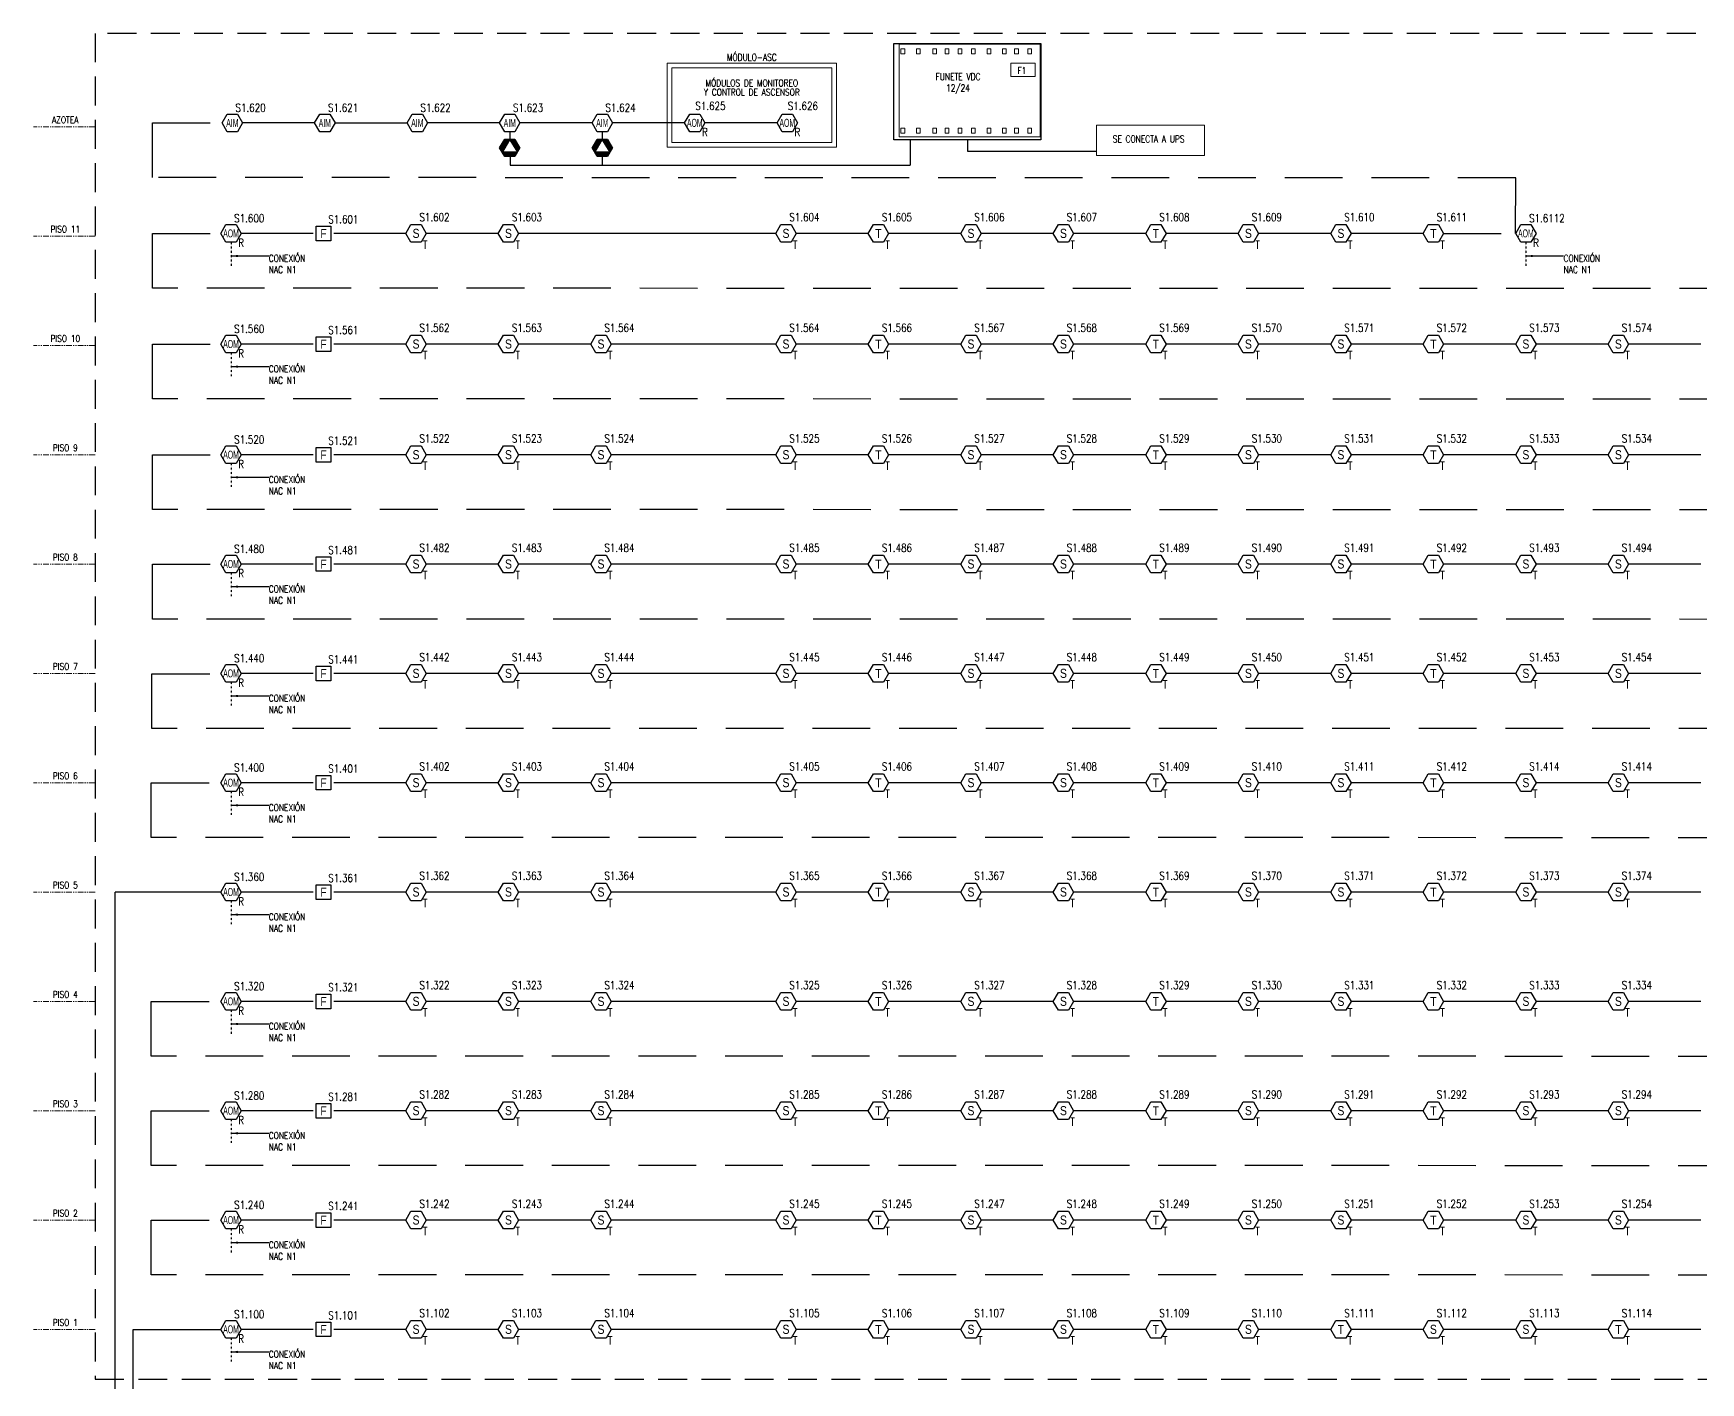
# Model space of a CAD drawing. Header units: millimetres. Extents: x 211731 to 284860, y 80440 to 130894.
# Drawn here: x 216872 to 253537, y 101218 to 130894 of the extents above; entities that cross this region are included whole.
import ezdxf

# ---------------------------------------------------------------- set-up
doc = ezdxf.new("R2010")
doc.units = ezdxf.units.MM
for name, pattern in [('AQ-06 (CORTES Y ELEVACIONES)-MANATI 2 - 17-12-12$0$EJE ESC 25 000$1${ Batten }', [0]), ('DIVIDE2', [15.875, 6.35, -3.175, 0, -3.175, 0, -3.175]), ('HIDDEN', [9.525, 6.35, -3.175]), ('PHANTOM', [63.5, 31.75, -6.35, 6.35, -6.35, 6.35, -6.35])]:
    doc.linetypes.add(name, pattern=pattern)
for name, color, linetype, lineweight in [('VCS_D&A (NAC)', 4, 'DIVIDE2', 30), ('VCS_D&A (SLC)', 92, 'Continuous', 30), ('VCS_EQUIPOS', 7, 'Continuous', 30), ('VCS_LINEA FINA', 232, 'Continuous', 20), ('VCS_TEXTO 0 (EQ.)', 160, 'Continuous', 15), ('VCS_TEXTO 1(TAG)', 7, 'Continuous', 15), ('VCS_TEXTO 2 (NOTAS)', 7, 'Continuous', 15)]:
    doc.layers.add(name, color=color, linetype=linetype, lineweight=lineweight)
doc.layers.add('VCS_METAL', color=60, linetype='Continuous')
doc.styles.get("Standard").update_dxf_attribs({"font": 'arial.ttf'})
doc.styles.add('VCS', font='romans.shx', dxfattribs={"width": 0.8, "height": 2.4})
doc.styles.add('VCS_2', font='romans.shx', dxfattribs={"width": 0.8, "height": 2})
doc.styles.add('VLD_2.5', font='romans.shx', dxfattribs={"width": 0.8, "height": 125})
doc.dimstyles.get("Standard").update_dxf_attribs({"dimtxt": 0.18, "dimasz": 0.18, "dimexe": 0.18, "dimexo": 0.0625, "dimgap": 0.09, "dimtad": 0, "dimtih": 1, "dimtoh": 1, "dimdec": 4, "dimzin": 0, "dimdsep": 46, "dimtxsty": 'Standard', "dimcen": 0.09, "dimadec": 0, "dimazin": 0, "dimtfac": 1, "dimtdec": 4, "dimtofl": 0, "dimtmove": 0, "dimatfit": 3, "dimfxl": 1, "dimtolj": 1, "dimtzin": 0, "dimarcsym": 0})

# ---------------------------------------------------------------- blocks, each defined once
blk = doc.blocks.new('Módulo de control (relay)')
at = {"layer": 'VCS_EQUIPOS'}
blk.add_lwpolyline([(1.4, -2.42), (-1.4, -2.42), (-2.8, 0), (-1.4, 2.42), (1.4, 2.42), (2.8, 0)], close=True, dxfattribs=at)
at = {"layer": 'VCS_TEXTO 0 (EQ.)', "color": 175, "insert": (0, 0), "char_height": 2.2, "attachment_point": 5}
blk.add_mtext('{\\fArial Narrow|b0|i0|c0|p34;\\W0.6;\\C160;AOM}', dxfattribs=at)
at = {"layer": 'VCS_TEXTO 1(TAG)', "style": 'VCS', "width": 0.8}
for tag, p in [('D1', (0.87, 3.07)), ('D2', (0.87, -5.61))]:
    blk.add_attdef(tag, p, '', height=2.2, dxfattribs=at)
blk = doc.blocks.new('Módulo de monitoreo')
blk.add_lwpolyline([(1.4, -2.42), (-1.4, -2.42), (-2.8, 0), (-1.4, 2.42), (1.4, 2.42), (2.8, 0)], close=True)
at = {"layer": 'VCS_TEXTO 0 (EQ.)', "color": 175, "insert": (0, 0), "char_height": 2.2, "attachment_point": 5}
blk.add_mtext('{\\fArial Narrow|b0|i0|c0|p34;\\W0.6;\\C160;AIM}', dxfattribs=at)
at = {"layer": 'VCS_TEXTO 1(TAG)', "style": 'VCS', "width": 0.8}
for tag, p in [('D1', (0.87, 3.07)), ('D2', (0.87, -5.61))]:
    blk.add_attdef(tag, p, '', height=2.2, dxfattribs=at)
blk = doc.blocks.new('Detector de  GAS')
at = {"layer": 'VCS_TEXTO 0 (EQ.)'}
h = blk.add_hatch(color=160, dxfattribs=at)
h.dxf.hatch_style = 1
h.paths.add_polyline_path([(0, 2.22), (2.1, -1.21), (2.8, 0), (1.4, 2.42), (-1.4, 2.42), (-2.8, 0), (-1.4, -2.42), (1.4, -2.42), (2.1, -1.21), (-1.93, -1.11)])
blk.add_lwpolyline([(1.4, -2.42), (-1.4, -2.42), (-2.8, 0), (-1.4, 2.42), (1.4, 2.42), (2.8, 0)], close=True)
blk.add_lwpolyline([(0, 2.22), (2.1, -1.21), (-1.93, -1.11), (0, 2.22)])
at = {"layer": 'VCS_TEXTO 1(TAG)', "style": 'VLD_2.5', "width": 0.8}
for tag, p in [('D1', (2.1, 1.94)), ('D2', (1.93, -4.19))]:
    blk.add_attdef(tag, p, '', height=1.8, dxfattribs=at)
blk = doc.blocks.new('Detector de humo_')
blk.add_lwpolyline([(1.4, -2.42), (-1.4, -2.42), (-2.8, 0), (-1.4, 2.42), (1.4, 2.42), (2.8, 0)], close=True)
at = {"layer": 'VCS_TEXTO 0 (EQ.)', "color": 175, "insert": (0, 0), "char_height": 2.5, "attachment_point": 5}
blk.add_mtext('{\\fArial Narrow|b0|i0|c0|p34;\\C160;S}', dxfattribs=at)
at = {"layer": 'VCS_TEXTO 1(TAG)', "style": 'VCS', "width": 0.8}
for tag, p in [('D1', (0.93, 3.37)), ('D2', (1.93, -4.19))]:
    blk.add_attdef(tag, p, '', height=2.2, dxfattribs=at)
blk = doc.blocks.new('Estación manual de alarma')
blk.add_lwpolyline([(-2, 2), (2, 2), (2, -2), (-2, -2)], close=True)
at = {"layer": 'VCS_TEXTO 0 (EQ.)', "color": 175, "insert": (0, 0), "char_height": 2.5, "attachment_point": 5}
blk.add_mtext('{\\fArial Narrow|b0|i0|c0|p34;\\C160;F}', dxfattribs=at)
at = {"layer": 'VCS_TEXTO 1(TAG)', "style": 'VCS', "width": 0.8}
for tag, p in [('EM1', (2.83, -0.74)), ('EM2', (-7.06, -4.23))]:
    blk.add_attdef(tag, p, '', height=2.2, dxfattribs=at)

msp = doc.modelspace()

# ---------------------------------------------------------------- linework, layer by layer
at = {"linetype": 'HIDDEN', "ltscale": 100}
msp.add_lwpolyline([(218229, 101292), (284860, 101292), (284860, 130894), (218229, 130894)], close=True, dxfattribs=at)
for points in [[(235568, 126299), (235344, 126299), (235232, 126493), (235344, 126687), (235568, 126687), (235680, 126493)], [(241669, 126299), (241445, 126299), (241333, 126493), (241445, 126687), (241669, 126687), (241781, 126493)], [(247771, 126299), (247547, 126299), (247435, 126493), (247547, 126687), (247771, 126687), (247883, 126493)], [(235568, 123866), (235344, 123866), (235232, 124060), (235344, 124254), (235568, 124254), (235680, 124060)], [(241669, 123866), (241445, 123866), (241333, 124060), (241445, 124254), (241669, 124254), (241781, 124060)], [(247771, 123866), (247547, 123866), (247435, 124060), (247547, 124254), (247771, 124254), (247883, 124060)], [(235568, 121432), (235344, 121432), (235232, 121626), (235344, 121820), (235568, 121820), (235680, 121626)], [(241669, 121432), (241445, 121432), (241333, 121626), (241445, 121820), (241669, 121820), (241781, 121626)], [(247771, 121432), (247547, 121432), (247435, 121626), (247547, 121820), (247771, 121820), (247883, 121626)], [(235568, 119028), (235344, 119028), (235232, 119222), (235344, 119416), (235568, 119416), (235680, 119222)], [(241669, 119028), (241445, 119028), (241333, 119222), (241445, 119416), (241669, 119416), (241781, 119222)], [(247771, 119028), (247547, 119028), (247435, 119222), (247547, 119416), (247771, 119416), (247883, 119222)], [(235568, 116623), (235344, 116623), (235232, 116817), (235344, 117011), (235568, 117011), (235680, 116817)], [(241669, 116623), (241445, 116623), (241333, 116817), (241445, 117011), (241669, 117011), (241781, 116817)], [(247771, 116623), (247547, 116623), (247435, 116817), (247547, 117011), (247771, 117011), (247883, 116817)], [(235568, 114219), (235344, 114219), (235232, 114413), (235344, 114607), (235568, 114607), (235680, 114413)], [(241669, 114219), (241445, 114219), (241333, 114413), (241445, 114607), (241669, 114607), (241781, 114413)], [(247771, 114219), (247547, 114219), (247435, 114413), (247547, 114607), (247771, 114607), (247883, 114413)], [(235568, 111814), (235344, 111814), (235232, 112008), (235344, 112202), (235568, 112202), (235680, 112008)], [(241669, 111814), (241445, 111814), (241333, 112008), (241445, 112202), (241669, 112202), (241781, 112008)], [(247771, 111814), (247547, 111814), (247435, 112008), (247547, 112202), (247771, 112202), (247883, 112008)], [(235568, 109409), (235344, 109409), (235232, 109603), (235344, 109797), (235568, 109797), (235680, 109603)], [(241669, 109409), (241445, 109409), (241333, 109603), (241445, 109797), (241669, 109797), (241781, 109603)], [(247771, 109409), (247547, 109409), (247435, 109603), (247547, 109797), (247771, 109797), (247883, 109603)], [(235568, 107005), (235344, 107005), (235232, 107199), (235344, 107393), (235568, 107393), (235680, 107199)], [(241669, 107005), (241445, 107005), (241333, 107199), (241445, 107393), (241669, 107393), (241781, 107199)], [(247771, 107005), (247547, 107005), (247435, 107199), (247547, 107393), (247771, 107393), (247883, 107199)], [(235568, 104600), (235344, 104600), (235232, 104794), (235344, 104988), (235568, 104988), (235680, 104794)], [(241669, 104600), (241445, 104600), (241333, 104794), (241445, 104988), (241669, 104988), (241781, 104794)], [(247771, 104600), (247547, 104600), (247435, 104794), (247547, 104988), (247771, 104988), (247883, 104794)], [(235568, 102196), (235344, 102196), (235232, 102390), (235344, 102584), (235568, 102584), (235680, 102390)], [(241669, 102196), (241445, 102196), (241333, 102390), (241445, 102584), (241669, 102584), (241781, 102390)], [(245737, 102196), (245513, 102196), (245401, 102390), (245513, 102584), (245737, 102584), (245849, 102390)], [(251839, 102196), (251615, 102196), (251503, 102390), (251615, 102584), (251839, 102584), (251951, 102390)]]:
    msp.add_lwpolyline(points, close=True)
at = {"layer": 'VCS_D&A (NAC)', "ltscale": 6}
for points in [[(221219, 126299), (221219, 125775)], [(249693, 126299), (249693, 125775)], [(221219, 123866), (221219, 123341)], [(221219, 121432), (221219, 120908)], [(221219, 119028), (221219, 118503)], [(221219, 116623), (221219, 116099)], [(221219, 114219), (221219, 113694)], [(221219, 111814), (221219, 111290)], [(221219, 109409), (221219, 108885)], [(221219, 107005), (221219, 106480)], [(221219, 104600), (221219, 104076)], [(221219, 102196), (221219, 101671)]]:
    msp.add_lwpolyline(points, dxfattribs=at)
at = {"layer": 'VCS_D&A (SLC)', "ltscale": 0.05}
for p, q in [((223058, 128924), (221472, 128924)), ((223506, 128924), (225092, 128924)), ((227125, 128924), (225540, 128924)), ((229159, 128924), (227573, 128924)), ((231193, 128924), (229607, 128924)), ((233227, 128924), (231641, 128924)), ((223029, 126493), (221443, 126493)), ((225063, 126493), (223477, 126493)), ((227096, 126493), (225511, 126493)), ((233198, 126493), (227544, 126493)), ((235232, 126493), (233646, 126493)), ((237266, 126493), (235680, 126493)), ((239300, 126493), (237714, 126493)), ((241333, 126493), (239748, 126493)), ((243367, 126493), (241781, 126493)), ((245401, 126493), (243815, 126493)), ((247435, 126493), (245849, 126493)), ((223029, 124060), (221443, 124060)), ((225063, 124060), (223477, 124060)), ((227096, 124060), (225511, 124060)), ((229130, 124060), (227544, 124060)), ((233198, 124060), (229578, 124060)), ((235232, 124060), (233646, 124060)), ((237266, 124060), (235680, 124060)), ((239300, 124060), (237714, 124060)), ((241333, 124060), (239748, 124060)), ((243367, 124060), (241781, 124060)), ((245401, 124060), (243815, 124060)), ((247435, 124060), (245849, 124060)), ((249469, 124060), (247883, 124060)), ((251503, 124060), (249917, 124060)), ((253537, 124060), (251951, 124060)), ((223029, 121626), (221443, 121626)), ((225063, 121626), (223477, 121626)), ((227096, 121626), (225511, 121626)), ((229130, 121626), (227544, 121626)), ((233198, 121626), (229578, 121626)), ((235232, 121626), (233646, 121626)), ((237266, 121626), (235680, 121626)), ((239300, 121626), (237714, 121626)), ((241333, 121626), (239748, 121626)), ((243367, 121626), (241781, 121626)), ((245401, 121626), (243815, 121626)), ((247435, 121626), (245849, 121626)), ((249469, 121626), (247883, 121626)), ((251503, 121626), (249917, 121626)), ((253537, 121626), (251951, 121626)), ((223029, 119222), (221443, 119222)), ((225063, 119222), (223477, 119222)), ((227096, 119222), (225511, 119222)), ((229130, 119222), (227544, 119222)), ((233198, 119222), (229578, 119222)), ((235232, 119222), (233646, 119222)), ((237266, 119222), (235680, 119222)), ((239300, 119222), (237714, 119222)), ((241333, 119222), (239748, 119222)), ((243367, 119222), (241781, 119222)), ((245401, 119222), (243815, 119222)), ((247435, 119222), (245849, 119222)), ((249469, 119222), (247883, 119222)), ((251503, 119222), (249917, 119222)), ((253537, 119222), (251951, 119222)), ((223029, 116817), (221443, 116817)), ((225063, 116817), (223477, 116817)), ((227096, 116817), (225511, 116817)), ((229130, 116817), (227544, 116817)), ((233198, 116817), (229578, 116817)), ((235232, 116817), (233646, 116817)), ((237266, 116817), (235680, 116817)), ((239300, 116817), (237714, 116817)), ((241333, 116817), (239748, 116817)), ((243367, 116817), (241781, 116817)), ((245401, 116817), (243815, 116817)), ((247435, 116817), (245849, 116817)), ((249469, 116817), (247883, 116817)), ((251503, 116817), (249917, 116817)), ((253537, 116817), (251951, 116817)), ((223029, 114413), (221443, 114413)), ((225063, 114413), (223477, 114413)), ((227096, 114413), (225511, 114413)), ((229130, 114413), (227544, 114413)), ((233198, 114413), (229578, 114413)), ((235232, 114413), (233646, 114413)), ((237266, 114413), (235680, 114413)), ((239300, 114413), (237714, 114413)), ((241333, 114413), (239748, 114413)), ((243367, 114413), (241781, 114413)), ((245401, 114413), (243815, 114413)), ((247435, 114413), (245849, 114413)), ((249469, 114413), (247883, 114413)), ((251503, 114413), (249917, 114413)), ((253537, 114413), (251951, 114413)), ((223029, 112008), (221443, 112008)), ((225063, 112008), (223477, 112008)), ((227096, 112008), (225511, 112008)), ((229130, 112008), (227544, 112008)), ((233198, 112008), (229578, 112008)), ((235232, 112008), (233646, 112008)), ((237266, 112008), (235680, 112008)), ((239300, 112008), (237714, 112008)), ((241333, 112008), (239748, 112008)), ((243367, 112008), (241781, 112008)), ((245401, 112008), (243815, 112008)), ((247435, 112008), (245849, 112008)), ((249469, 112008), (247883, 112008)), ((251503, 112008), (249917, 112008)), ((253537, 112008), (251951, 112008)), ((223029, 109603), (221443, 109603)), ((225063, 109603), (223477, 109603)), ((227096, 109603), (225511, 109603)), ((229130, 109603), (227544, 109603)), ((233198, 109603), (229578, 109603)), ((235232, 109603), (233646, 109603)), ((237266, 109603), (235680, 109603)), ((239300, 109603), (237714, 109603)), ((241333, 109603), (239748, 109603)), ((243367, 109603), (241781, 109603)), ((245401, 109603), (243815, 109603)), ((247435, 109603), (245849, 109603)), ((249469, 109603), (247883, 109603)), ((251503, 109603), (249917, 109603)), ((253537, 109603), (251951, 109603)), ((223029, 107199), (221443, 107199)), ((225063, 107199), (223477, 107199)), ((227096, 107199), (225511, 107199)), ((229130, 107199), (227544, 107199)), ((233198, 107199), (229578, 107199)), ((235232, 107199), (233646, 107199)), ((237266, 107199), (235680, 107199)), ((239300, 107199), (237714, 107199)), ((241333, 107199), (239748, 107199)), ((243367, 107199), (241781, 107199)), ((245401, 107199), (243815, 107199)), ((247435, 107199), (245849, 107199)), ((249469, 107199), (247883, 107199)), ((251503, 107199), (249917, 107199)), ((253537, 107199), (251951, 107199)), ((223029, 104794), (221443, 104794)), ((225063, 104794), (223477, 104794)), ((227096, 104794), (225511, 104794)), ((229130, 104794), (227544, 104794)), ((233198, 104794), (229578, 104794)), ((235232, 104794), (233646, 104794)), ((237266, 104794), (235680, 104794)), ((239300, 104794), (237714, 104794)), ((241333, 104794), (239748, 104794)), ((243367, 104794), (241781, 104794)), ((245401, 104794), (243815, 104794)), ((247435, 104794), (245849, 104794)), ((249469, 104794), (247883, 104794)), ((251503, 104794), (249917, 104794)), ((253537, 104794), (251951, 104794)), ((223029, 102390), (221443, 102390)), ((225063, 102390), (223477, 102390)), ((227096, 102390), (225511, 102390)), ((229130, 102390), (227544, 102390)), ((233198, 102390), (229578, 102390)), ((235232, 102390), (233646, 102390)), ((237266, 102390), (235680, 102390)), ((239300, 102390), (237714, 102390)), ((241333, 102390), (239748, 102390)), ((243367, 102390), (241781, 102390)), ((245401, 102390), (243815, 102390)), ((247435, 102390), (245849, 102390)), ((249469, 102390), (247883, 102390)), ((251503, 102390), (249917, 102390)), ((253537, 102390), (251951, 102390))]:
    msp.add_line(p, q, dxfattribs=at)
at = {"layer": 'VCS_D&A (SLC)'}
for p, q in [((218673, 100919), (218673, 112008)), ((219069, 100597), (219069, 102390)), ((219069, 102390), (220995, 102390))]:
    msp.add_line(p, q, dxfattribs=at)
at = {"layer": 'VCS_D&A (SLC)', "linetype": 'HIDDEN', "ltscale": 200}
for points in [[(247883, 126493), (249468, 126493), (249470, 127713), (219494, 127722), (219494, 128924), (221024, 128924)], [(264183, 124086), (265769, 124077), (265769, 125279), (219494, 125288), (219494, 126491), (221024, 126491)], [(264183, 121653), (265769, 121643), (265769, 122846), (219494, 122855), (219494, 124057), (221024, 124057)], [(264183, 119219), (265769, 119210), (265769, 120412), (219494, 120421), (219494, 121623), (221024, 121623)], [(264182, 116811), (265768, 116802), (265768, 118004), (219494, 118013), (219494, 119216), (221024, 119216)], [(264168, 114407), (265754, 114397), (265754, 115600), (219480, 115609), (219480, 116811), (221009, 116811)], [(264154, 112008), (265740, 111999), (265740, 113201), (219466, 113210), (219466, 114413), (220995, 114413)], [(264154, 107199), (265740, 107190), (265740, 108392), (219465, 108401), (219465, 109603), (220995, 109603)], [(264154, 104794), (265740, 104785), (265740, 105987), (219465, 105997), (219465, 107199), (220995, 107199)], [(264154, 102390), (265740, 102381), (265740, 103583), (219465, 103592), (219465, 104794), (220995, 104794)]]:
    msp.add_lwpolyline(points, dxfattribs=at)
at = {"layer": 'VCS_D&A (SLC)', "color": 30, "ltscale": 0.05}
for points in [[(227349, 128730), (227349, 128570)], [(229383, 128730), (229383, 128570)]]:
    msp.add_lwpolyline(points, dxfattribs=at)
at = {"layer": 'VCS_D&A (SLC)', "color": 220, "ltscale": 0.05}
for points in [[(236155, 128553), (236155, 127994)], [(227354, 128182), (227354, 127994), (236155, 127994)], [(229383, 128182), (229383, 127994)]]:
    msp.add_lwpolyline(points, dxfattribs=at)
at = {"layer": 'VCS_D&A (SLC)', "color": 10, "ltscale": 0.05}
msp.add_lwpolyline([(237411, 128553), (237411, 128304), (240251, 128304)], dxfattribs=at)
at = {"layer": 'VCS_D&A (SLC)'}
msp.add_lwpolyline([(220995, 112008), (218673, 112008)], dxfattribs=at)
at = {"layer": 'VCS_LINEA FINA'}
for points in [[(235909, 130655), (239011, 130655), (239011, 128615), (235909, 128615)], [(235951, 130553), (236034, 130553), (236034, 130442), (235951, 130442)], [(236293, 130553), (236376, 130553), (236376, 130442), (236293, 130442)], [(236651, 130553), (236734, 130553), (236734, 130442), (236651, 130442)], [(236920, 130553), (237003, 130553), (237003, 130442), (236920, 130442)], [(237209, 130553), (237292, 130553), (237292, 130442), (237209, 130442)], [(237502, 130553), (237585, 130553), (237585, 130442), (237502, 130442)], [(237844, 130553), (237927, 130553), (237927, 130442), (237844, 130442)], [(238183, 130553), (238266, 130553), (238266, 130442), (238183, 130442)], [(238451, 130553), (238534, 130553), (238534, 130442), (238451, 130442)], [(238741, 130553), (238824, 130553), (238824, 130442), (238741, 130442)], [(235951, 128811), (236034, 128811), (236034, 128699), (235951, 128699)], [(236293, 128811), (236376, 128811), (236376, 128699), (236293, 128699)], [(236651, 128811), (236734, 128811), (236734, 128699), (236651, 128699)], [(236920, 128811), (237003, 128811), (237003, 128699), (236920, 128699)], [(237209, 128811), (237292, 128811), (237292, 128699), (237209, 128699)], [(237502, 128811), (237585, 128811), (237585, 128699), (237502, 128699)], [(237844, 128811), (237927, 128811), (237927, 128699), (237844, 128699)], [(238183, 128811), (238266, 128811), (238266, 128699), (238183, 128699)], [(238451, 128811), (238534, 128811), (238534, 128699), (238451, 128699)], [(238741, 128811), (238824, 128811), (238824, 128699), (238741, 128699)]]:
    msp.add_lwpolyline(points, close=True, dxfattribs=at)
at = {"layer": 'VCS_LINEA FINA', "linetype": 'AQ-06 (CORTES Y ELEVACIONES)-MANATI 2 - 17-12-12$0$EJE ESC 25 000$1${ Batten }'}
msp.add_lwpolyline([(238367, 130239), (238906, 130239), (238906, 129944), (238367, 129944)], close=True, dxfattribs=at)
at = {"layer": 'VCS_METAL'}
msp.add_lwpolyline([(235798, 130672), (239025, 130672), (239025, 128553), (235798, 128553)], close=True, dxfattribs=at)
at = {"layer": 'VCS_TEXTO 1(TAG)', "linetype": 'PHANTOM', "ltscale": 4}
for points in [[(218229, 128840), (216872, 128840)], [(218229, 126435), (216872, 126435)], [(218229, 124031), (216872, 124031)], [(218229, 121626), (216872, 121626)], [(218229, 119222), (216872, 119222)], [(218229, 116817), (216872, 116817)], [(218229, 114413), (216872, 114413)], [(218229, 112008), (216872, 112008)], [(218229, 109603), (216872, 109603)], [(218229, 107199), (216872, 107199)], [(218229, 104794), (216872, 104794)], [(218229, 102390), (216872, 102390)]]:
    msp.add_lwpolyline(points, dxfattribs=at)
at = {"layer": 'VCS_TEXTO 2 (NOTAS)'}
for points in [[(230810, 130236), (234531, 130236), (234531, 128392), (230810, 128392)], [(230910, 130136), (234431, 130136), (234431, 128492), (230910, 128492)], [(240251, 128877), (242625, 128877), (242625, 128208), (240251, 128208)]]:
    msp.add_lwpolyline(points, close=True, dxfattribs=at)

# ---------------------------------------------------------------- block references
at = {"layer": 'VCS_EQUIPOS', "xscale": 80, "yscale": 80, "zscale": 80}
for p, values in [((221248, 128924), {'D1': 'S1.620'}), ((223282, 128924), {'D1': 'S1.621'}), ((225316, 128924), {'D1': 'S1.622'}), ((227349, 128924), {'D1': 'S1.623'}), ((229383, 128924), {'D1': 'S1.624'})]:
    msp.add_blockref('Módulo de monitoreo', p, dxfattribs=at).add_auto_attribs(values)
at = {"layer": 'VCS_EQUIPOS'}
ref = msp.add_blockref('Módulo de control (relay)', (231417, 128924), dxfattribs=dict(at, xscale=80, yscale=80, zscale=80))
ref.add_attrib('D1', 'S1.625', (231429, 129209), dxfattribs={"layer": 'VCS_TEXTO 1(TAG)', "height": 176, "style": 'VCS', "width": 0.8})
ref.add_attrib('D2', 'R', (231576, 128632), dxfattribs={"layer": 'VCS_TEXTO 1(TAG)', "height": 176, "style": 'VCS', "width": 0.8})
ref = msp.add_blockref('Módulo de control (relay)', (233451, 128924), dxfattribs=dict(at, xscale=80, yscale=80, zscale=80))
ref.add_attrib('D1', 'S1.626', (233463, 129209), dxfattribs={"layer": 'VCS_TEXTO 1(TAG)', "height": 176, "style": 'VCS', "width": 0.8})
ref.add_attrib('D2', 'R', (233610, 128632), dxfattribs={"layer": 'VCS_TEXTO 1(TAG)', "height": 176, "style": 'VCS', "width": 0.8})
at = {"layer": 'VCS_EQUIPOS', "xscale": 80, "yscale": 80, "zscale": 80}
for p in [(227349, 128376), (229383, 128376)]:
    msp.add_blockref('Detector de  GAS', p, dxfattribs=at)
at = {"layer": 'VCS_EQUIPOS'}
ref = msp.add_blockref('Módulo de control (relay)', (221219, 126493), dxfattribs=dict(at, xscale=80, yscale=80, zscale=80))
ref.add_attrib('D1', 'S1.600', (221288, 126739), dxfattribs={"layer": 'VCS_TEXTO 1(TAG)', "height": 176, "style": 'VCS', "width": 0.8})
ref.add_attrib('D2', 'R', (221378, 126201), dxfattribs={"layer": 'VCS_TEXTO 1(TAG)', "height": 176, "style": 'VCS', "width": 0.8})
at = {"layer": 'VCS_EQUIPOS', "lineweight": 0, "ltscale": 3}
ref = msp.add_blockref('Estación manual de alarma', (223253, 126493), dxfattribs=dict(at, xscale=80, yscale=80, zscale=80))
ref.add_attrib('EM1', 'S1.601', (223357, 126715), dxfattribs={"layer": 'VCS_TEXTO 1(TAG)', "height": 176, "style": 'VCS', "width": 0.8})
at = {"layer": 'VCS_EQUIPOS', "lineweight": 0, "ltscale": 3, "xscale": 80, "yscale": 80, "zscale": 80}
for p, values in [((225287, 126493), {'D1': 'S1.602', 'D2': 'T'}), ((227320, 126493), {'D1': 'S1.603', 'D2': 'T'}), ((233422, 126493), {'D1': 'S1.604', 'D2': 'T'}), ((237490, 126493), {'D1': 'S1.606', 'D2': 'T'}), ((239524, 126493), {'D1': 'S1.607', 'D2': 'T'}), ((243591, 126493), {'D1': 'S1.609', 'D2': 'T'}), ((245625, 126493), {'D1': 'S1.610', 'D2': 'T'}), ((225287, 124060), {'D1': 'S1.562', 'D2': 'T'}), ((227320, 124060), {'D1': 'S1.563', 'D2': 'T'}), ((229354, 124060), {'D1': 'S1.564', 'D2': 'T'}), ((233422, 124060), {'D1': 'S1.564', 'D2': 'T'}), ((237490, 124060), {'D1': 'S1.567', 'D2': 'T'}), ((239524, 124060), {'D1': 'S1.568', 'D2': 'T'}), ((243591, 124060), {'D1': 'S1.570', 'D2': 'T'}), ((245625, 124060), {'D1': 'S1.571', 'D2': 'T'}), ((249693, 124060), {'D1': 'S1.573', 'D2': 'T'}), ((251727, 124060), {'D1': 'S1.574', 'D2': 'T'}), ((225287, 121626), {'D1': 'S1.522', 'D2': 'T'}), ((227320, 121626), {'D1': 'S1.523', 'D2': 'T'}), ((229354, 121626), {'D1': 'S1.524', 'D2': 'T'}), ((233422, 121626), {'D1': 'S1.525', 'D2': 'T'}), ((237490, 121626), {'D1': 'S1.527', 'D2': 'T'}), ((239524, 121626), {'D1': 'S1.528', 'D2': 'T'}), ((243591, 121626), {'D1': 'S1.530', 'D2': 'T'}), ((245625, 121626), {'D1': 'S1.531', 'D2': 'T'}), ((249693, 121626), {'D1': 'S1.533', 'D2': 'T'}), ((251727, 121626), {'D1': 'S1.534', 'D2': 'T'}), ((225287, 119222), {'D1': 'S1.482', 'D2': 'T'}), ((227320, 119222), {'D1': 'S1.483', 'D2': 'T'}), ((229354, 119222), {'D1': 'S1.484', 'D2': 'T'}), ((233422, 119222), {'D1': 'S1.485', 'D2': 'T'}), ((237490, 119222), {'D1': 'S1.487', 'D2': 'T'}), ((239524, 119222), {'D1': 'S1.488', 'D2': 'T'}), ((243591, 119222), {'D1': 'S1.490', 'D2': 'T'}), ((245625, 119222), {'D1': 'S1.491', 'D2': 'T'}), ((249693, 119222), {'D1': 'S1.493', 'D2': 'T'}), ((251727, 119222), {'D1': 'S1.494', 'D2': 'T'}), ((225287, 116817), {'D1': 'S1.442', 'D2': 'T'}), ((227320, 116817), {'D1': 'S1.443', 'D2': 'T'}), ((229354, 116817), {'D1': 'S1.444', 'D2': 'T'}), ((233422, 116817), {'D1': 'S1.445', 'D2': 'T'}), ((237490, 116817), {'D1': 'S1.447', 'D2': 'T'}), ((239524, 116817), {'D1': 'S1.448', 'D2': 'T'}), ((243591, 116817), {'D1': 'S1.450', 'D2': 'T'}), ((245625, 116817), {'D1': 'S1.451', 'D2': 'T'}), ((249693, 116817), {'D1': 'S1.453', 'D2': 'T'}), ((251727, 116817), {'D1': 'S1.454', 'D2': 'T'}), ((225287, 114413), {'D1': 'S1.402', 'D2': 'T'}), ((227320, 114413), {'D1': 'S1.403', 'D2': 'T'}), ((229354, 114413), {'D1': 'S1.404', 'D2': 'T'}), ((233422, 114413), {'D1': 'S1.405', 'D2': 'T'}), ((237490, 114413), {'D1': 'S1.407', 'D2': 'T'}), ((239524, 114413), {'D1': 'S1.408', 'D2': 'T'}), ((243591, 114413), {'D1': 'S1.410', 'D2': 'T'}), ((245625, 114413), {'D1': 'S1.411', 'D2': 'T'}), ((249693, 114413), {'D1': 'S1.414', 'D2': 'T'}), ((251727, 114413), {'D1': 'S1.414', 'D2': 'T'}), ((225287, 112008), {'D1': 'S1.362', 'D2': 'T'}), ((227320, 112008), {'D1': 'S1.363', 'D2': 'T'}), ((229354, 112008), {'D1': 'S1.364', 'D2': 'T'}), ((233422, 112008), {'D1': 'S1.365', 'D2': 'T'}), ((237490, 112008), {'D1': 'S1.367', 'D2': 'T'}), ((239524, 112008), {'D1': 'S1.368', 'D2': 'T'}), ((243591, 112008), {'D1': 'S1.370', 'D2': 'T'}), ((245625, 112008), {'D1': 'S1.371', 'D2': 'T'}), ((249693, 112008), {'D1': 'S1.373', 'D2': 'T'}), ((251727, 112008), {'D1': 'S1.374', 'D2': 'T'}), ((225287, 109603), {'D1': 'S1.322', 'D2': 'T'}), ((227320, 109603), {'D1': 'S1.323', 'D2': 'T'}), ((229354, 109603), {'D1': 'S1.324', 'D2': 'T'}), ((233422, 109603), {'D1': 'S1.325', 'D2': 'T'}), ((237490, 109603), {'D1': 'S1.327', 'D2': 'T'}), ((239524, 109603), {'D1': 'S1.328', 'D2': 'T'}), ((243591, 109603), {'D1': 'S1.330', 'D2': 'T'}), ((245625, 109603), {'D1': 'S1.331', 'D2': 'T'}), ((249693, 109603), {'D1': 'S1.333', 'D2': 'T'}), ((251727, 109603), {'D1': 'S1.334', 'D2': 'T'}), ((225287, 107199), {'D1': 'S1.282', 'D2': 'T'}), ((227320, 107199), {'D1': 'S1.283', 'D2': 'T'}), ((229354, 107199), {'D1': 'S1.284', 'D2': 'T'}), ((233422, 107199), {'D1': 'S1.285', 'D2': 'T'}), ((237490, 107199), {'D1': 'S1.287', 'D2': 'T'}), ((239524, 107199), {'D1': 'S1.288', 'D2': 'T'}), ((243591, 107199), {'D1': 'S1.290', 'D2': 'T'}), ((245625, 107199), {'D1': 'S1.291', 'D2': 'T'}), ((249693, 107199), {'D1': 'S1.293', 'D2': 'T'}), ((251727, 107199), {'D1': 'S1.294', 'D2': 'T'}), ((225287, 104794), {'D1': 'S1.242', 'D2': 'T'}), ((227320, 104794), {'D1': 'S1.243', 'D2': 'T'}), ((229354, 104794), {'D1': 'S1.244', 'D2': 'T'}), ((233422, 104794), {'D1': 'S1.245', 'D2': 'T'}), ((237490, 104794), {'D1': 'S1.247', 'D2': 'T'}), ((239524, 104794), {'D1': 'S1.248', 'D2': 'T'}), ((243591, 104794), {'D1': 'S1.250', 'D2': 'T'}), ((245625, 104794), {'D1': 'S1.251', 'D2': 'T'}), ((249693, 104794), {'D1': 'S1.253', 'D2': 'T'}), ((251727, 104794), {'D1': 'S1.254', 'D2': 'T'}), ((225287, 102390), {'D1': 'S1.102', 'D2': 'T'}), ((227320, 102390), {'D1': 'S1.103', 'D2': 'T'}), ((229354, 102390), {'D1': 'S1.104', 'D2': 'T'}), ((233422, 102390), {'D1': 'S1.105', 'D2': 'T'}), ((237490, 102390), {'D1': 'S1.107', 'D2': 'T'}), ((239524, 102390), {'D1': 'S1.108', 'D2': 'T'}), ((243591, 102390), {'D1': 'S1.110', 'D2': 'T'}), ((247659, 102390), {'D1': 'S1.112', 'D2': 'T'}), ((249693, 102390), {'D1': 'S1.113', 'D2': 'T'})]:
    msp.add_blockref('Detector de humo_', p, dxfattribs=at).add_auto_attribs(values)
at = {"layer": 'VCS_EQUIPOS'}
ref = msp.add_blockref('Módulo de control (relay)', (249693, 126493), dxfattribs=dict(at, xscale=80, yscale=80, zscale=80))
ref.add_attrib('D1', 'S1.6112', (249762, 126739), dxfattribs={"layer": 'VCS_TEXTO 1(TAG)', "height": 176, "style": 'VCS', "width": 0.8})
ref.add_attrib('D2', 'R', (249852, 126201), dxfattribs={"layer": 'VCS_TEXTO 1(TAG)', "height": 176, "style": 'VCS', "width": 0.8})
ref = msp.add_blockref('Módulo de control (relay)', (221219, 124060), dxfattribs=dict(at, xscale=80, yscale=80, zscale=80))
ref.add_attrib('D1', 'S1.560', (221288, 124305), dxfattribs={"layer": 'VCS_TEXTO 1(TAG)', "height": 176, "style": 'VCS', "width": 0.8})
ref.add_attrib('D2', 'R', (221378, 123768), dxfattribs={"layer": 'VCS_TEXTO 1(TAG)', "height": 176, "style": 'VCS', "width": 0.8})
at = {"layer": 'VCS_EQUIPOS', "lineweight": 0, "ltscale": 3}
ref = msp.add_blockref('Estación manual de alarma', (223253, 124060), dxfattribs=dict(at, xscale=80, yscale=80, zscale=80))
ref.add_attrib('EM1', 'S1.561', (223357, 124281), dxfattribs={"layer": 'VCS_TEXTO 1(TAG)', "height": 176, "style": 'VCS', "width": 0.8})
at = {"layer": 'VCS_EQUIPOS'}
ref = msp.add_blockref('Módulo de control (relay)', (221219, 121626), dxfattribs=dict(at, xscale=80, yscale=80, zscale=80))
ref.add_attrib('D1', 'S1.520', (221288, 121872), dxfattribs={"layer": 'VCS_TEXTO 1(TAG)', "height": 176, "style": 'VCS', "width": 0.8})
ref.add_attrib('D2', 'R', (221378, 121334), dxfattribs={"layer": 'VCS_TEXTO 1(TAG)', "height": 176, "style": 'VCS', "width": 0.8})
at = {"layer": 'VCS_EQUIPOS', "lineweight": 0, "ltscale": 3}
ref = msp.add_blockref('Estación manual de alarma', (223253, 121626), dxfattribs=dict(at, xscale=80, yscale=80, zscale=80))
ref.add_attrib('EM1', 'S1.521', (223357, 121847), dxfattribs={"layer": 'VCS_TEXTO 1(TAG)', "height": 176, "style": 'VCS', "width": 0.8})
at = {"layer": 'VCS_EQUIPOS'}
ref = msp.add_blockref('Módulo de control (relay)', (221219, 119222), dxfattribs=dict(at, xscale=80, yscale=80, zscale=80))
ref.add_attrib('D1', 'S1.480', (221288, 119467), dxfattribs={"layer": 'VCS_TEXTO 1(TAG)', "height": 176, "style": 'VCS', "width": 0.8})
ref.add_attrib('D2', 'R', (221378, 118930), dxfattribs={"layer": 'VCS_TEXTO 1(TAG)', "height": 176, "style": 'VCS', "width": 0.8})
at = {"layer": 'VCS_EQUIPOS', "lineweight": 0, "ltscale": 3}
ref = msp.add_blockref('Estación manual de alarma', (223253, 119222), dxfattribs=dict(at, xscale=80, yscale=80, zscale=80))
ref.add_attrib('EM1', 'S1.481', (223357, 119443), dxfattribs={"layer": 'VCS_TEXTO 1(TAG)', "height": 176, "style": 'VCS', "width": 0.8})
at = {"layer": 'VCS_EQUIPOS'}
ref = msp.add_blockref('Módulo de control (relay)', (221219, 116817), dxfattribs=dict(at, xscale=80, yscale=80, zscale=80))
ref.add_attrib('D1', 'S1.440', (221288, 117063), dxfattribs={"layer": 'VCS_TEXTO 1(TAG)', "height": 176, "style": 'VCS', "width": 0.8})
ref.add_attrib('D2', 'R', (221378, 116525), dxfattribs={"layer": 'VCS_TEXTO 1(TAG)', "height": 176, "style": 'VCS', "width": 0.8})
at = {"layer": 'VCS_EQUIPOS', "lineweight": 0, "ltscale": 3}
ref = msp.add_blockref('Estación manual de alarma', (223253, 116817), dxfattribs=dict(at, xscale=80, yscale=80, zscale=80))
ref.add_attrib('EM1', 'S1.441', (223357, 117038), dxfattribs={"layer": 'VCS_TEXTO 1(TAG)', "height": 176, "style": 'VCS', "width": 0.8})
at = {"layer": 'VCS_EQUIPOS'}
ref = msp.add_blockref('Módulo de control (relay)', (221219, 114413), dxfattribs=dict(at, xscale=80, yscale=80, zscale=80))
ref.add_attrib('D1', 'S1.400', (221288, 114658), dxfattribs={"layer": 'VCS_TEXTO 1(TAG)', "height": 176, "style": 'VCS', "width": 0.8})
ref.add_attrib('D2', 'R', (221378, 114121), dxfattribs={"layer": 'VCS_TEXTO 1(TAG)', "height": 176, "style": 'VCS', "width": 0.8})
at = {"layer": 'VCS_EQUIPOS', "lineweight": 0, "ltscale": 3}
ref = msp.add_blockref('Estación manual de alarma', (223253, 114413), dxfattribs=dict(at, xscale=80, yscale=80, zscale=80))
ref.add_attrib('EM1', 'S1.401', (223357, 114634), dxfattribs={"layer": 'VCS_TEXTO 1(TAG)', "height": 176, "style": 'VCS', "width": 0.8})
at = {"layer": 'VCS_EQUIPOS'}
ref = msp.add_blockref('Módulo de control (relay)', (221219, 112008), dxfattribs=dict(at, xscale=80, yscale=80, zscale=80))
ref.add_attrib('D1', 'S1.360', (221288, 112254), dxfattribs={"layer": 'VCS_TEXTO 1(TAG)', "height": 176, "style": 'VCS', "width": 0.8})
ref.add_attrib('D2', 'R', (221378, 111716), dxfattribs={"layer": 'VCS_TEXTO 1(TAG)', "height": 176, "style": 'VCS', "width": 0.8})
at = {"layer": 'VCS_EQUIPOS', "lineweight": 0, "ltscale": 3}
ref = msp.add_blockref('Estación manual de alarma', (223253, 112008), dxfattribs=dict(at, xscale=80, yscale=80, zscale=80))
ref.add_attrib('EM1', 'S1.361', (223357, 112229), dxfattribs={"layer": 'VCS_TEXTO 1(TAG)', "height": 176, "style": 'VCS', "width": 0.8})
at = {"layer": 'VCS_EQUIPOS'}
ref = msp.add_blockref('Módulo de control (relay)', (221219, 109603), dxfattribs=dict(at, xscale=80, yscale=80, zscale=80))
ref.add_attrib('D1', 'S1.320', (221288, 109849), dxfattribs={"layer": 'VCS_TEXTO 1(TAG)', "height": 176, "style": 'VCS', "width": 0.8})
ref.add_attrib('D2', 'R', (221378, 109311), dxfattribs={"layer": 'VCS_TEXTO 1(TAG)', "height": 176, "style": 'VCS', "width": 0.8})
at = {"layer": 'VCS_EQUIPOS', "lineweight": 0, "ltscale": 3}
ref = msp.add_blockref('Estación manual de alarma', (223253, 109603), dxfattribs=dict(at, xscale=80, yscale=80, zscale=80))
ref.add_attrib('EM1', 'S1.321', (223357, 109825), dxfattribs={"layer": 'VCS_TEXTO 1(TAG)', "height": 176, "style": 'VCS', "width": 0.8})
at = {"layer": 'VCS_EQUIPOS'}
ref = msp.add_blockref('Módulo de control (relay)', (221219, 107199), dxfattribs=dict(at, xscale=80, yscale=80, zscale=80))
ref.add_attrib('D1', 'S1.280', (221288, 107444), dxfattribs={"layer": 'VCS_TEXTO 1(TAG)', "height": 176, "style": 'VCS', "width": 0.8})
ref.add_attrib('D2', 'R', (221378, 106907), dxfattribs={"layer": 'VCS_TEXTO 1(TAG)', "height": 176, "style": 'VCS', "width": 0.8})
at = {"layer": 'VCS_EQUIPOS', "lineweight": 0, "ltscale": 3}
ref = msp.add_blockref('Estación manual de alarma', (223253, 107199), dxfattribs=dict(at, xscale=80, yscale=80, zscale=80))
ref.add_attrib('EM1', 'S1.281', (223357, 107420), dxfattribs={"layer": 'VCS_TEXTO 1(TAG)', "height": 176, "style": 'VCS', "width": 0.8})
at = {"layer": 'VCS_EQUIPOS'}
ref = msp.add_blockref('Módulo de control (relay)', (221219, 104794), dxfattribs=dict(at, xscale=80, yscale=80, zscale=80))
ref.add_attrib('D1', 'S1.240', (221288, 105040), dxfattribs={"layer": 'VCS_TEXTO 1(TAG)', "height": 176, "style": 'VCS', "width": 0.8})
ref.add_attrib('D2', 'R', (221378, 104502), dxfattribs={"layer": 'VCS_TEXTO 1(TAG)', "height": 176, "style": 'VCS', "width": 0.8})
at = {"layer": 'VCS_EQUIPOS', "lineweight": 0, "ltscale": 3}
ref = msp.add_blockref('Estación manual de alarma', (223253, 104794), dxfattribs=dict(at, xscale=80, yscale=80, zscale=80))
ref.add_attrib('EM1', 'S1.241', (223357, 105016), dxfattribs={"layer": 'VCS_TEXTO 1(TAG)', "height": 176, "style": 'VCS', "width": 0.8})
at = {"layer": 'VCS_EQUIPOS'}
ref = msp.add_blockref('Módulo de control (relay)', (221219, 102390), dxfattribs=dict(at, xscale=80, yscale=80, zscale=80))
ref.add_attrib('D1', 'S1.100', (221288, 102635), dxfattribs={"layer": 'VCS_TEXTO 1(TAG)', "height": 176, "style": 'VCS', "width": 0.8})
ref.add_attrib('D2', 'R', (221378, 102098), dxfattribs={"layer": 'VCS_TEXTO 1(TAG)', "height": 176, "style": 'VCS', "width": 0.8})
at = {"layer": 'VCS_EQUIPOS', "lineweight": 0, "ltscale": 3}
ref = msp.add_blockref('Estación manual de alarma', (223253, 102390), dxfattribs=dict(at, xscale=80, yscale=80, zscale=80))
ref.add_attrib('EM1', 'S1.101', (223357, 102611), dxfattribs={"layer": 'VCS_TEXTO 1(TAG)', "height": 176, "style": 'VCS', "width": 0.8})

# ---------------------------------------------------------------- texts
at = {"layer": 'VCS_TEXTO 0 (EQ.)', "color": 175, "char_height": 200, "attachment_point": 5}
for insert in [(235456, 126493), (241557, 126493), (247659, 126493), (235456, 124060), (241557, 124060), (247659, 124060), (235456, 121626), (241557, 121626), (247659, 121626), (235456, 119222), (241557, 119222), (247659, 119222), (235456, 116817), (241557, 116817), (247659, 116817), (235456, 114413), (241557, 114413), (247659, 114413), (235456, 112008), (241557, 112008), (247659, 112008), (235456, 109603), (241557, 109603), (247659, 109603), (235456, 107199), (241557, 107199), (247659, 107199), (235456, 104794), (241557, 104794), (247659, 104794), (235456, 102390), (241557, 102390), (245625, 102390), (251727, 102390)]:
    msp.add_mtext('{\\fArial Narrow|b0|i0|c0|p34;\\C160;T}', dxfattribs=dict(at, insert=insert))
at = {"layer": 'VCS_TEXTO 1(TAG)', "style": 'VCS', "width": 0.8}
for tag, p in [('S1.605', (235531, 126763)), ('S1.608', (241632, 126763)), ('S1.611', (247734, 126763)), ('T', (235610, 126158)), ('T', (241712, 126158)), ('T', (247813, 126158)), ('S1.566', (235531, 124329)), ('S1.569', (241632, 124329)), ('S1.572', (247734, 124329)), ('T', (235610, 123725)), ('T', (241712, 123725)), ('T', (247813, 123725)), ('S1.526', (235531, 121895)), ('S1.529', (241632, 121895)), ('S1.532', (247734, 121895)), ('T', (235610, 121291)), ('T', (241712, 121291)), ('T', (247813, 121291)), ('S1.486', (235531, 119491)), ('S1.489', (241632, 119491)), ('S1.492', (247734, 119491)), ('T', (235610, 118886)), ('T', (241712, 118886)), ('T', (247813, 118886)), ('S1.446', (235531, 117086)), ('S1.449', (241632, 117086)), ('S1.452', (247734, 117086)), ('T', (235610, 116482)), ('T', (241712, 116482)), ('T', (247813, 116482)), ('S1.406', (235531, 114682)), ('S1.409', (241632, 114682)), ('S1.412', (247734, 114682)), ('T', (235610, 114077)), ('T', (241712, 114077)), ('T', (247813, 114077)), ('S1.366', (235531, 112277)), ('S1.369', (241632, 112277)), ('S1.372', (247734, 112277)), ('T', (235610, 111673)), ('T', (241712, 111673)), ('T', (247813, 111673)), ('S1.326', (235531, 109873)), ('S1.329', (241632, 109873)), ('S1.332', (247734, 109873)), ('T', (235610, 109268)), ('T', (241712, 109268)), ('T', (247813, 109268)), ('S1.286', (235531, 107468)), ('S1.289', (241632, 107468)), ('S1.292', (247734, 107468)), ('T', (235610, 106864)), ('T', (241712, 106864)), ('T', (247813, 106864)), ('S1.245', (235531, 105064)), ('S1.249', (241632, 105064)), ('S1.252', (247734, 105064)), ('T', (235610, 104459)), ('T', (241712, 104459)), ('T', (247813, 104459)), ('S1.106', (235531, 102659)), ('S1.109', (241632, 102659)), ('S1.111', (245700, 102659)), ('S1.114', (251802, 102659)), ('T', (235610, 102055)), ('T', (241712, 102055)), ('T', (245779, 102055)), ('T', (251881, 102055))]:
    msp.add_attdef(tag, p, '', height=176, dxfattribs=at)
at = {"layer": 'VCS_TEXTO 2 (NOTAS)', "style": 'VCS_2', "width": 0.8}
msp.add_text('F1', height=150, dxfattribs=at).set_placement((238514, 130000))
at = {"layer": 'VCS_TEXTO 2 (NOTAS)', "char_height": 150, "style": 'VCS_2'}
for s, insert, width, attachment_point in [('\\A1;MÓDULO-ASC', (232671, 130367), 1639.35, 5), ('\\A1;MÓDULOS DE MONITOREO ', (232671, 129800), 2298.64, 5), ('\\pxqc;FUNETE VDC\\P12/24', (237206, 129792), 1639.35, 5), ('\\A1;Y CONTROL DE ASCENSOR', (232671, 129599), 2412.93, 5), ('\\A1;\\pxqc;AZOTEA', (217574, 128991), 2303.17, 5), ('\\A1;\\pxqc;SE CONECTA A UPS', (242549, 128570), 2303.17, 6), ('\\A1;\\pxqc;PISO 11', (217574, 126587), 2303.17, 5), ('\\A1;CONEXIÓN \\PNAC N1', (222049, 126022), 976.79, 1), ('\\A1;CONEXIÓN \\PNAC N1', (250523, 126022), 976.79, 1), ('\\A1;\\pxqc;PISO 10', (217574, 124182), 2303.17, 5), ('\\A1;CONEXIÓN \\PNAC N1', (222049, 123589), 976.79, 1), ('\\A1;\\pxqc;PISO 9', (217574, 121778), 2303.17, 5), ('\\A1;CONEXIÓN \\PNAC N1', (222049, 121155), 976.79, 1), ('\\A1;\\pxqc;PISO 8', (217574, 119373), 2303.17, 5), ('\\A1;CONEXIÓN \\PNAC N1', (222049, 118750), 976.79, 1), ('\\A1;\\pxqc;PISO 7', (217574, 116969), 2303.17, 5), ('\\A1;CONEXIÓN \\PNAC N1', (222049, 116346), 976.79, 1), ('\\A1;\\pxqc;PISO 6', (217574, 114564), 2303.17, 5), ('\\A1;CONEXIÓN \\PNAC N1', (222049, 113941), 976.79, 1), ('\\A1;PISO 5', (217574, 112160), 2303.17, 5), ('\\A1;CONEXIÓN \\PNAC N1', (222049, 111537), 976.79, 1), ('\\A1;\\pxqc;PISO 4', (217574, 109755), 2303.17, 5), ('\\A1;CONEXIÓN \\PNAC N1', (222049, 109132), 976.79, 1), ('\\A1;\\pxqc;PISO 3', (217574, 107351), 2303.17, 5), ('\\A1;CONEXIÓN \\PNAC N1', (222049, 106728), 976.79, 1), ('\\A1;\\pxqc;PISO 2', (217574, 104946), 2303.17, 5), ('\\A1;CONEXIÓN \\PNAC N1', (222049, 104323), 976.79, 1), ('\\A1;\\pxqc;PISO 1', (217574, 102541), 2303.17, 5), ('\\A1;CONEXIÓN \\PNAC N1', (222049, 101919), 976.79, 1)]:
    msp.add_mtext(s, dxfattribs=dict(at, insert=insert, width=width, attachment_point=attachment_point))

# ---------------------------------------------------------------- leaders
at = {"layer": 'VCS_TEXTO 2 (NOTAS)', "annotation_type": 0, "has_hookline": 1, "hookline_direction": 0, "text_width": 846}
for points in [[(221219, 125997), (221856, 125997), (222047, 125997)], [(249693, 125997), (250330, 125997), (250521, 125997)], [(221219, 123564), (221856, 123564), (222047, 123564)], [(221219, 121130), (221856, 121130), (222047, 121130)], [(221219, 118725), (221856, 118725), (222047, 118725)], [(221219, 116321), (221856, 116321), (222047, 116321)], [(221219, 113916), (221856, 113916), (222047, 113916)], [(221219, 111512), (221856, 111512), (222047, 111512)], [(221219, 109107), (221856, 109107), (222047, 109107)], [(221219, 106703), (221856, 106703), (222047, 106703)], [(221219, 104298), (221856, 104298), (222047, 104298)], [(221219, 101894), (221856, 101894), (222047, 101894)]]:
    msp.add_leader(points, dimstyle='Standard', override={"dimscale": 20, "dimasz": 7.5, "dimtad": 0}, dxfattribs=at)

doc.saveas('drawing.dxf')
